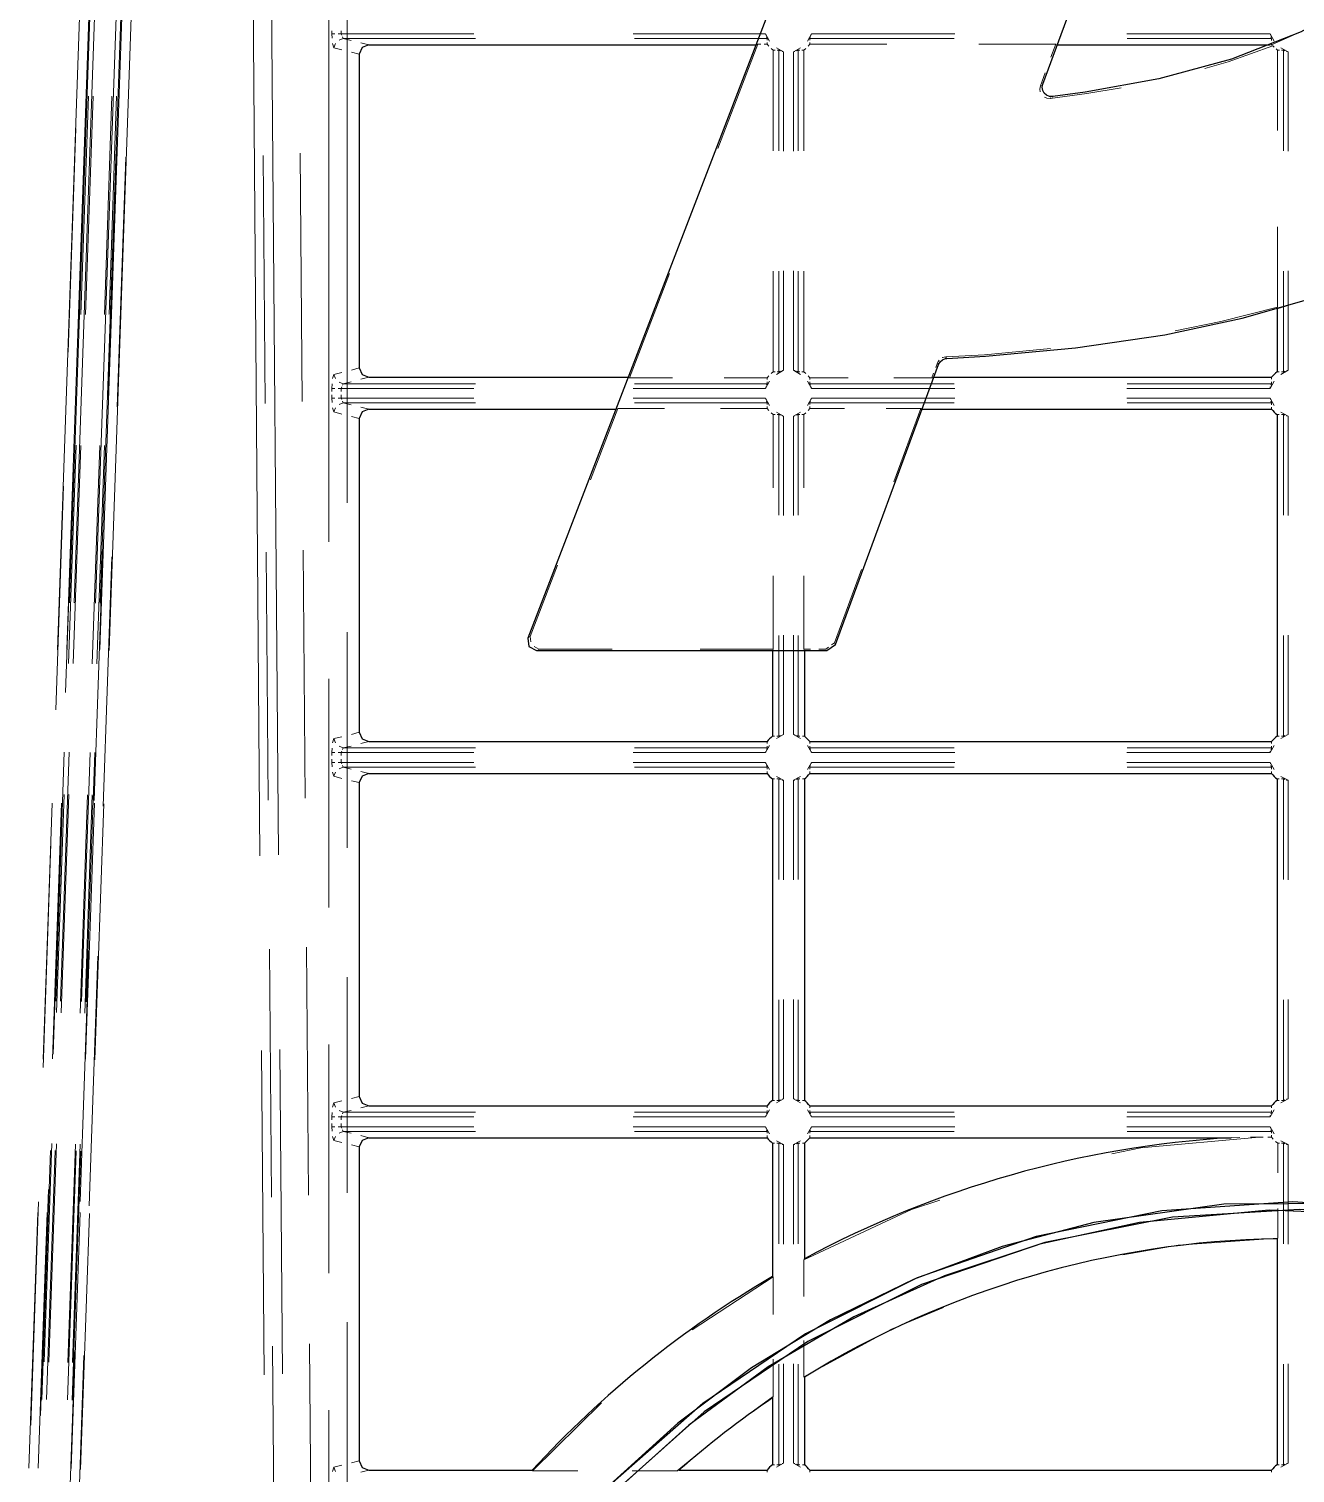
# Model space of a CAD drawing. Header units: millimetres. Extents: x 0 to 1989, y -338 to 950.
# Drawn here: x 286.7 to 422.3, y 338 to 492.6 of the extents above; entities that cross this region are included whole.
import ezdxf

# ---------------------------------------------------------------- set-up
doc = ezdxf.new("R2010")
doc.units = ezdxf.units.MM
doc.layers.add('DETAIL', color=8, linetype='Continuous')
doc.layers.add('FINE', color=9, linetype='Continuous')

msp = doc.modelspace()

# ---------------------------------------------------------------- linework, layer by layer
at = {"layer": 'DETAIL', "lineweight": 25}
for p, q in [((405.08, 596.31), (340.17, 427.37)), ((395.29, 486.68), (419.74, 553.14)), ((323.13, 490.88), (364.57, 490.88)), ((396.83, 490.88), (419.54, 490.88)), ((420.36, 462.61), (420.36, 455.87)), ((373.09, 426.67), (384.12, 456.65)), ((383.62, 455.28), (419.77, 455.28)), ((323.13, 451.88), (349.58, 451.88)), ((382.37, 451.88), (419.77, 451.88)), ((420.36, 451.29), (420.36, 416.87)), ((341.1, 426.02), (372.16, 426.02)), ((366.36, 426.02), (366.36, 416.87)), ((369.76, 426.02), (369.76, 416.87)), ((372.16, 426.02), (373.09, 426.67)), ((323.13, 416.28), (365.77, 416.28)), ((370.35, 416.28), (419.77, 416.28)), ((370.35, 412.88), (419.77, 412.88)), ((322.12, 411.89), (322.12, 378.28)), ((369.76, 412.29), (369.76, 377.87)), ((420.36, 412.29), (420.36, 377.87)), ((323.13, 377.28), (365.77, 377.28)), ((370.35, 377.28), (419.77, 377.28)), ((322.12, 372.89), (322.12, 339.28)), ((323.13, 373.88), (365.77, 373.88)), ((366.36, 373.29), (366.36, 359.02)), ((369.76, 373.29), (369.76, 360.92)), ((370.35, 373.88), (415.44, 373.88)), ((420.36, 363.07), (420.36, 338.87)), ((369.76, 348.23), (369.76, 338.87)), ((366.36, 346.03), (366.36, 338.87)), ((323.13, 338.28), (340.63, 338.28)), ((356.33, 338.28), (365.77, 338.28)), ((370.35, 338.28), (419.77, 338.28))]:
    msp.add_line(p, q, dxfattribs=at)
for points in [[(438.97, 504.33), (436.05, 501.27), (429.86, 496.25), (422.94, 492.28), (415.48, 489.34), (407.72, 487.24), (399.81, 485.81), (396.34, 485.35)], [(323.13, 490.88), (322.42, 490.59), (322.12, 489.89)], [(322.12, 489.89), (322.12, 456.28), (322.42, 455.57), (323.13, 455.28), (350.89, 455.28)], [(396.34, 485.35), (396, 485.36), (395.69, 485.49), (395.44, 485.71), (395.28, 486), (395.23, 486.33), (395.29, 486.68)], [(385.01, 457.3), (389.16, 457.54), (398.78, 458.42), (408.33, 459.83), (416.62, 461.6), (424.76, 463.94), (432.89, 467.05), (440.66, 470.97)], [(384.12, 456.65), (384.29, 456.94), (384.54, 457.16), (384.86, 457.28), (385.01, 457.3)], [(323.13, 451.88), (322.42, 451.59), (322.12, 450.89), (322.12, 417.28)], [(340.17, 427.37), (340.27, 426.45), (341.1, 426.02)], [(322.12, 417.28), (322.42, 416.57), (323.13, 416.28)], [(323.13, 412.88), (322.42, 412.59), (322.12, 411.89)], [(322.12, 378.28), (322.42, 377.57), (323.13, 377.28)], [(323.13, 373.88), (322.42, 373.59), (322.12, 372.89)], [(498.71, 333.05), (489.17, 342.28), (478.56, 350.2), (467.04, 356.72), (454.74, 361.73), (441.81, 365.14), (428.41, 366.85), (414.68, 366.78), (400.76, 364.81), (390.93, 362.23), (381.51, 358.75), (372.56, 354.4), (364.11, 349.24), (356.22, 343.33), (348.93, 336.71)], [(495.17, 336.69), (485.24, 345.44), (474.24, 352.87), (462.29, 358.87), (449.54, 363.31), (436.08, 366.06), (422.06, 367), (408.04, 366.06), (394.58, 363.31), (381.83, 358.87), (369.88, 352.87), (358.88, 345.44), (348.95, 336.69)], [(494.2, 336.5), (484.26, 345.13), (473.33, 352.4), (461.56, 358.23), (449.12, 362.52), (436.14, 365.2), (422.77, 366.18), (409.18, 365.36), (395.5, 362.66), (382.31, 358.16), (370.13, 352.06), (359.05, 344.54), (349.15, 335.73)], [(501.18, 328.82), (492.16, 338.41), (482.02, 346.75), (470.9, 353.73), (458.96, 359.26), (446.32, 363.24), (433.13, 365.55), (419.52, 366.11), (405.64, 364.81), (394.98, 362.49), (384.76, 359.1), (375.05, 354.7), (365.9, 349.35), (357.39, 343.12), (349.58, 336.06)], [(322.12, 339.28), (322.42, 338.57), (323.13, 338.28)]]:
    msp.add_lwpolyline(points, dxfattribs=at)
for points in [[(420.36, 455.87, 0.073428), (419.77, 455.28)], [(419.77, 451.88, 0.073465), (420.36, 451.29)], [(366.36, 416.87, 0.073347), (365.77, 416.28)], [(370.35, 416.28, 0.073416), (369.76, 416.87)], [(420.36, 416.87, 0.073428), (419.77, 416.28)], [(323.13, 412.88), (365.77, 412.88, 0.073593), (366.36, 412.29)], [(369.76, 412.29, 0.073373), (370.35, 412.88)], [(419.77, 412.88, 0.073373), (420.36, 412.29)], [(366.36, 412.29), (366.36, 377.87, 0.073292), (365.77, 377.28)], [(370.35, 377.28, 0.073451), (369.76, 377.87)], [(420.36, 377.87, 0.073373), (419.77, 377.28)], [(365.77, 373.88, 0.073488), (366.36, 373.29)], [(415.44, 373.88, 0.108707), (369.76, 360.92)], [(369.76, 373.29, 0.073616), (370.35, 373.88)], [(420.36, 363.07, 0.13491), (369.76, 348.23)], [(366.36, 359.02, 0.075183), (340.63, 338.28)], [(366.36, 346.03, 0.031876), (356.33, 338.28)], [(366.36, 338.87, 0.073292), (365.77, 338.28)], [(370.35, 338.28, 0.073451), (369.76, 338.87)], [(420.36, 338.87, 0.073373), (419.77, 338.28)]]:
    msp.add_lwpolyline(points, format="xyb", dxfattribs=at)
at = {"layer": 'FINE', "lineweight": 9}
for p, q in [((318.85, 437.68), (318.85, 584.48)), ((320.83, 580.33), (320.83, 441.84)), ((293.88, 511.08), (291.1, 431.13)), ((291.6, 431.14), (294.38, 511.08)), ((296.69, 511.08), (293.88, 431.11)), ((294.38, 431.1), (297.19, 511.08)), ((292.66, 508.25), (289.8, 426.11)), ((290.8, 426.13), (293.66, 508.27)), ((297.21, 508.34), (294.33, 426.14)), ((295.33, 426.05), (298.21, 508.25)), ((310.64, 508.25), (311.48, 404.06)), ((313.46, 404.17), (312.62, 508.36)), ((319.19, 492.06), (319.19, 492.39)), ((319.5, 492.06), (319.19, 492.06)), ((319.22, 491.59), (319.19, 492.06)), ((320.18, 492.06), (319.87, 492.06)), ((320.18, 492.39), (320.18, 492.06)), ((320.18, 492.06), (320.24, 491.91)), ((320.18, 492.06), (334.38, 492.06)), ((320.32, 491.72), (320.38, 491.56)), ((351.42, 492.06), (365.61, 492.06)), ((364.59, 490.88), (365.03, 492.03)), ((365.61, 492.06), (365.65, 491.91)), ((366.04, 491.28), (365.61, 492.06)), ((370.51, 492.06), (370.08, 491.28)), ((370.51, 492.06), (385.85, 492.06)), ((397.2, 491.94), (396.81, 490.88)), ((404.27, 492.06), (419.61, 492.06)), ((419.61, 492.06), (419.65, 491.91)), ((420.04, 491.28), (419.61, 492.06)), ((419.78, 490.88), (422.01, 491.86)), ((319.39, 490.57), (319.25, 491.02)), ((319.57, 491), (319.39, 490.57)), ((320.25, 490.35), (319.39, 490.57)), ((320.38, 491.56), (319.95, 491.38)), ((320.38, 491.56), (321.24, 491.35)), ((334.57, 491.56), (320.38, 491.56)), ((322.27, 491.1), (323.13, 490.88)), ((365.77, 491.56), (351.58, 491.56)), ((364.78, 490.94), (360.49, 479.78)), ((364.57, 490.88), (364.58, 490.88)), ((364.65, 490.9), (364.59, 490.88)), ((364.59, 490.88), (364.59, 490.88)), ((365.77, 490.94), (365.46, 490.94)), ((365.77, 491.37), (365.77, 491.56)), ((365.77, 490.94), (365.77, 491.14)), ((365.77, 490.94), (365.95, 490.72)), ((366.2, 490.48), (366.42, 490.29)), ((366.42, 479.53), (366.42, 490.29)), ((366.62, 490.29), (366.42, 490.29)), ((367.54, 490.14), (366.76, 490.56)), ((367.54, 490.14), (367.54, 479.48)), ((369.36, 490.56), (368.58, 490.14)), ((368.58, 490.14), (368.74, 490.17)), ((368.58, 479.48), (368.58, 490.14)), ((369.08, 490.29), (369.08, 479.53)), ((369.08, 490.29), (369.27, 490.29)), ((369.5, 490.29), (369.7, 490.29)), ((369.7, 490.29), (369.92, 490.48)), ((369.7, 479.53), (369.7, 490.29)), ((370.17, 490.72), (370.35, 490.94)), ((370.35, 491.14), (370.35, 490.94)), ((378.58, 490.94), (370.35, 490.94)), ((396.16, 489.55), (396.67, 490.94)), ((396.81, 490.88), (396.77, 490.9)), ((396.81, 490.88), (396.82, 490.88)), ((396.83, 490.88), (396.83, 490.88)), ((419.77, 491.56), (404.33, 491.56)), ((419.54, 490.88), (419.62, 490.88)), ((419.7, 490.88), (419.77, 490.88)), ((419.77, 491.35), (419.77, 491.56)), ((419.77, 490.88), (419.77, 491.1)), ((419.78, 490.88), (419.81, 490.84)), ((420.25, 490.43), (420.42, 490.29)), ((420.42, 481.69), (420.42, 490.29)), ((420.62, 490.29), (420.42, 490.29)), ((421.54, 490.14), (420.76, 490.56)), ((421.04, 490.29), (420.85, 490.29)), ((421.04, 479.53), (421.04, 490.29)), ((421.54, 490.14), (421.54, 479.48)), ((322.12, 489.89), (321.27, 490.1)), ((395.02, 486.47), (395.54, 487.87)), ((395.11, 486.54), (395.02, 486.47)), ((395.29, 486.68), (395.21, 486.62)), ((292.88, 484.47), (292.03, 460.27)), ((292.31, 462.02), (293.13, 485.38)), ((293.63, 485.38), (292.81, 462.01)), ((294.83, 462), (295.64, 485.37)), ((296.14, 485.37), (295.33, 462)), ((396.08, 485.14), (396.16, 485.2)), ((396.26, 485.28), (396.34, 485.35)), ((290.95, 457.98), (291.78, 481.92)), ((295.23, 452.93), (296.17, 479.76)), ((297.13, 478.85), (296.2, 452.12)), ((312.03, 452.48), (311.82, 479.04)), ((315.78, 479.26), (315.99, 452.71)), ((420.42, 462.79), (420.42, 471.38)), ((355.34, 466.38), (351.05, 455.22)), ((366.42, 455.88), (366.42, 466.63)), ((367.54, 466.69), (367.54, 456.03)), ((368.58, 456.03), (368.58, 466.69)), ((369.08, 466.63), (369.08, 455.87)), ((369.7, 455.88), (369.7, 466.63)), ((421.04, 455.87), (421.04, 466.63)), ((421.54, 466.69), (421.54, 456.03)), ((421.42, 462.93), (420.36, 462.61)), ((321.27, 456.06), (322.12, 456.28)), ((383.82, 456.32), (384, 456.82)), ((385.01, 457.3), (384.97, 457.35)), ((319.19, 454.1), (319.22, 454.57)), ((319.25, 455.14), (319.39, 455.6)), ((319.39, 455.6), (320.25, 455.81)), ((319.57, 455.16), (319.39, 455.6)), ((320.38, 454.6), (319.95, 454.78)), ((320.38, 454.6), (320.32, 454.44)), ((323.13, 455.28), (322.27, 455.07)), ((350.51, 454.22), (350.91, 455.28)), ((350.89, 455.28), (350.9, 455.28)), ((350.96, 455.26), (350.91, 455.28)), ((350.91, 455.28), (350.91, 455.28)), ((351.05, 455.22), (351.01, 455.24)), ((355.65, 455.22), (351.05, 455.22)), ((351.58, 454.6), (365.77, 454.6)), ((365.77, 455.22), (361.17, 455.22)), ((365.61, 454.1), (366.04, 454.88)), ((365.95, 455.44), (365.77, 455.22)), ((365.77, 455.22), (365.77, 455.03)), ((365.77, 454.79), (365.77, 454.6)), ((366.42, 455.88), (366.2, 455.69)), ((366.42, 455.88), (366.62, 455.88)), ((366.76, 455.6), (367.54, 456.03)), ((367.54, 456.03), (367.38, 455.99)), ((368.58, 456.03), (369.36, 455.6)), ((369.27, 455.88), (369.08, 455.87)), ((369.7, 455.88), (369.5, 455.88)), ((369.92, 455.69), (369.7, 455.88)), ((370.08, 454.88), (370.51, 454.1)), ((370.35, 455.22), (370.17, 455.44)), ((374.44, 455.22), (370.35, 455.22)), ((370.35, 455.03), (370.35, 455.22)), ((370.35, 454.6), (370.35, 454.79)), ((370.35, 454.6), (385.8, 454.6)), ((383.41, 455.22), (379.33, 455.22)), ((383.6, 455.28), (383.21, 454.22)), ((383.41, 455.22), (383.6, 455.72)), ((383.47, 455.24), (383.41, 455.22)), ((383.6, 455.28), (383.54, 455.26)), ((383.6, 455.28), (383.61, 455.28)), ((383.61, 455.28), (383.62, 455.28)), ((404.33, 454.6), (419.77, 454.6)), ((419.61, 454.1), (420.04, 454.88)), ((419.77, 455.28), (419.77, 455.07)), ((419.77, 454.81), (419.77, 454.6)), ((420.36, 455.87), (420.57, 455.87)), ((420.76, 455.6), (421.54, 456.03)), ((420.83, 455.87), (421.04, 455.87)), ((421.54, 456.03), (421.38, 455.99)), ((319.5, 454.1), (319.19, 454.1)), ((319.19, 453.78), (319.19, 454.1)), ((319.19, 453.06), (319.19, 453.39)), ((319.5, 453.06), (319.19, 453.06)), ((319.22, 452.59), (319.19, 453.06)), ((320.18, 454.1), (319.87, 454.1)), ((320.18, 453.06), (319.87, 453.06)), ((320.24, 454.26), (320.18, 454.1)), ((320.18, 454.1), (320.18, 453.78)), ((334.38, 454.1), (320.18, 454.1)), ((320.18, 453.06), (320.24, 452.91)), ((365.61, 454.1), (351.42, 454.1)), ((351.42, 453.06), (365.61, 453.06)), ((365.61, 453.06), (365.65, 452.91)), ((366.04, 452.28), (365.61, 453.06)), ((370.51, 453.06), (370.08, 452.28)), ((370.51, 454.1), (370.47, 454.26)), ((385.85, 454.1), (370.51, 454.1)), ((370.51, 453.06), (385.85, 453.06)), ((419.61, 454.1), (404.27, 454.1)), ((404.27, 453.06), (419.61, 453.06)), ((419.61, 453.06), (419.65, 452.91)), ((420.04, 452.28), (419.61, 453.06)), ((319.39, 451.57), (319.25, 452.02)), ((319.57, 452), (319.39, 451.57)), ((320.25, 451.35), (319.39, 451.57)), ((320.38, 452.56), (319.95, 452.38)), ((320.32, 452.72), (320.38, 452.56)), ((320.38, 452.56), (321.24, 452.35)), ((334.57, 452.56), (320.38, 452.56)), ((322.27, 452.1), (323.13, 451.88)), ((349.8, 451.94), (346.87, 444.32)), ((349.58, 451.88), (349.59, 451.88)), ((349.67, 451.9), (349.61, 451.88)), ((365.77, 452.56), (351.58, 452.56)), ((365.77, 451.94), (360.78, 451.94)), ((365.77, 452.37), (365.77, 452.56)), ((365.77, 451.94), (365.77, 452.14)), ((365.77, 451.94), (365.95, 451.72)), ((366.2, 451.48), (366.42, 451.29)), ((367.54, 451.14), (366.76, 451.56)), ((369.36, 451.56), (368.58, 451.14)), ((369.7, 451.29), (369.92, 451.48)), ((370.17, 451.72), (370.35, 451.94)), ((385.8, 452.56), (370.35, 452.56)), ((370.35, 452.56), (370.35, 452.37)), ((370.35, 452.14), (370.35, 451.94)), ((374.06, 451.94), (370.35, 451.94)), ((382.21, 451.94), (378.5, 451.94)), ((379.32, 444.1), (382.21, 451.94)), ((382.25, 451.93), (382.21, 451.94)), ((382.35, 451.88), (382.3, 451.9)), ((382.74, 452.94), (382.35, 451.88)), ((382.35, 451.88), (382.36, 451.88)), ((382.36, 451.88), (382.37, 451.88)), ((419.77, 452.56), (404.33, 452.56)), ((419.77, 452.35), (419.77, 452.56)), ((419.77, 451.88), (419.77, 452.1)), ((421.54, 451.14), (420.76, 451.56)), ((322.12, 450.89), (321.27, 451.1)), ((366.42, 443.45), (366.42, 451.29)), ((366.62, 451.29), (366.42, 451.29)), ((367.04, 451.29), (366.85, 451.29)), ((367.04, 440.53), (367.04, 451.29)), ((367.54, 451.14), (367.54, 440.48)), ((368.58, 451.14), (368.74, 451.17)), ((368.58, 440.48), (368.58, 451.14)), ((369.08, 451.29), (369.08, 440.53)), ((369.08, 451.29), (369.27, 451.29)), ((369.5, 451.29), (369.7, 451.29)), ((369.7, 443.45), (369.7, 451.29)), ((420.57, 451.29), (420.36, 451.29)), ((421.04, 451.29), (420.83, 451.29)), ((421.04, 440.53), (421.04, 451.29)), ((421.54, 451.14), (421.54, 440.48)), ((291, 424.65), (291.82, 448.01)), ((292.32, 448), (291.5, 424.63)), ((293.52, 424.61), (294.34, 447.98)), ((294.84, 447.98), (294.02, 424.61)), ((291.53, 445.75), (290.68, 421.55)), ((289.62, 419.69), (290.45, 443.62)), ((293.72, 409.99), (294.66, 436.82)), ((295.64, 436.08), (294.7, 409.36)), ((312.37, 410), (312.16, 436.55)), ((316.12, 436.78), (316.33, 410.22)), ((343.35, 435.17), (340.42, 427.55)), ((372.97, 426.85), (375.86, 434.69)), ((369.7, 426.19), (369.7, 434.04)), ((320.83, 427.99), (320.83, 404.91)), ((340.25, 427.43), (340.17, 427.37)), ((340.42, 427.55), (340.34, 427.49)), ((340.49, 426.97), (340.42, 427.55)), ((367.04, 416.87), (367.04, 427.63)), ((367.54, 427.69), (367.54, 417.03)), ((368.58, 417.03), (368.58, 427.69)), ((369.08, 427.63), (369.08, 416.87)), ((372.97, 426.85), (372.68, 426.64)), ((373.01, 426.79), (372.97, 426.85)), ((373.09, 426.67), (373.05, 426.73)), ((421.04, 416.87), (421.04, 427.63)), ((421.54, 427.69), (421.54, 417.03)), ((341.35, 426.19), (340.84, 426.46)), ((341.1, 426.02), (341.18, 426.07)), ((358.59, 426.19), (366.42, 426.19)), ((366.36, 426.04), (366.38, 426.09)), ((366.36, 426.03), (366.36, 426.02)), ((369.76, 426.04), (368.7, 426.04)), ((369.7, 426.19), (370.43, 426.19)), ((369.72, 426.15), (369.7, 426.19)), ((369.76, 426.04), (369.74, 426.09)), ((369.76, 426.04), (369.76, 426.03)), ((369.76, 426.03), (369.76, 426.02)), ((372.33, 426.4), (372.04, 426.19)), ((372.12, 426.07), (372.16, 426.02)), ((318.85, 398.54), (318.85, 423.01)), ((319.25, 416.14), (319.39, 416.6)), ((319.39, 416.6), (320.25, 416.81)), ((319.57, 416.16), (319.39, 416.6)), ((321.27, 417.06), (322.12, 417.28)), ((323.13, 416.28), (322.27, 416.07)), ((365.77, 416.28), (365.77, 416.07)), ((366.36, 416.87), (366.57, 416.87)), ((366.76, 416.6), (367.54, 417.03)), ((366.83, 416.87), (367.04, 416.87)), ((367.54, 417.03), (367.38, 416.99)), ((368.58, 417.03), (369.36, 416.6)), ((369.29, 416.87), (369.08, 416.87)), ((369.76, 416.87), (369.55, 416.87)), ((370.35, 416.07), (370.35, 416.28)), ((419.77, 416.28), (419.77, 416.07)), ((420.36, 416.87), (420.57, 416.87)), ((420.76, 416.6), (421.54, 417.03)), ((420.83, 416.87), (421.04, 416.87)), ((421.54, 417.03), (421.38, 416.99)), ((290.54, 415.15), (289.62, 388.5)), ((290.12, 388.5), (291.05, 415.15)), ((293.32, 415.12), (292.38, 388.46)), ((292.88, 388.44), (293.82, 415.1)), ((319.19, 415.1), (319.22, 415.57)), ((319.5, 415.1), (319.19, 415.1)), ((319.19, 414.78), (319.19, 415.1)), ((319.19, 414.06), (319.19, 414.39)), ((320.18, 415.1), (319.87, 415.1)), ((320.38, 415.6), (319.95, 415.78)), ((320.24, 415.26), (320.18, 415.1)), ((320.18, 415.1), (320.18, 414.78)), ((334.38, 415.1), (320.18, 415.1)), ((320.18, 414.39), (320.18, 414.06)), ((320.38, 415.6), (320.32, 415.44)), ((321.24, 415.81), (320.38, 415.6)), ((320.38, 415.6), (334.57, 415.6)), ((365.61, 415.1), (351.42, 415.1)), ((351.58, 415.6), (365.77, 415.6)), ((365.61, 415.1), (366.04, 415.88)), ((365.77, 415.81), (365.77, 415.6)), ((370.08, 415.88), (370.51, 415.1)), ((370.35, 415.6), (370.35, 415.81)), ((370.35, 415.6), (385.8, 415.6)), ((370.51, 415.1), (370.47, 415.26)), ((385.85, 415.1), (370.51, 415.1)), ((419.61, 415.1), (404.27, 415.1)), ((404.33, 415.6), (419.77, 415.6)), ((419.61, 415.1), (420.04, 415.88)), ((419.77, 415.81), (419.77, 415.6)), ((319.5, 414.06), (319.19, 414.06)), ((319.22, 413.59), (319.19, 414.06)), ((319.39, 412.57), (319.25, 413.02)), ((319.57, 413), (319.39, 412.57)), ((320.18, 414.06), (319.87, 414.06)), ((320.38, 413.56), (319.95, 413.38)), ((320.18, 414.06), (320.24, 413.91)), ((320.18, 414.06), (334.38, 414.06)), ((320.32, 413.72), (320.38, 413.56)), ((320.38, 413.56), (321.24, 413.35)), ((334.57, 413.56), (320.38, 413.56)), ((322.27, 413.1), (323.13, 412.88)), ((351.42, 414.06), (365.61, 414.06)), ((365.77, 413.56), (351.58, 413.56)), ((365.61, 414.06), (365.65, 413.91)), ((366.04, 413.28), (365.61, 414.06)), ((365.77, 413.35), (365.77, 413.56)), ((365.77, 412.88), (365.77, 413.1)), ((370.51, 414.06), (370.08, 413.28)), ((370.35, 413.1), (370.35, 412.88)), ((370.51, 414.06), (385.85, 414.06)), ((404.27, 414.06), (419.61, 414.06)), ((419.77, 413.56), (404.33, 413.56)), ((419.61, 414.06), (419.65, 413.91)), ((420.04, 413.28), (419.61, 414.06)), ((419.77, 413.35), (419.77, 413.56)), ((419.77, 412.88), (419.77, 413.1)), ((320.25, 412.35), (319.39, 412.57)), ((322.12, 411.89), (321.27, 412.1)), ((366.57, 412.29), (366.36, 412.29)), ((367.54, 412.14), (366.76, 412.56)), ((367.04, 412.29), (366.83, 412.29)), ((367.04, 401.53), (367.04, 412.29)), ((367.54, 412.14), (367.54, 401.48)), ((369.36, 412.56), (368.58, 412.14)), ((368.58, 412.14), (368.74, 412.17)), ((368.58, 401.48), (368.58, 412.14)), ((369.08, 412.29), (369.29, 412.29)), ((369.08, 412.29), (369.08, 401.53)), ((369.55, 412.29), (369.76, 412.29)), ((420.57, 412.29), (420.36, 412.29)), ((421.54, 412.14), (420.76, 412.56)), ((421.04, 412.29), (420.83, 412.29)), ((421.04, 401.53), (421.04, 412.29)), ((421.54, 412.14), (421.54, 401.48)), ((289.7, 387.27), (290.52, 410.63)), ((291.01, 410.61), (290.2, 387.25)), ((292.22, 387.21), (293.03, 410.58)), ((293.53, 410.59), (292.72, 387.22)), ((289.23, 409.68), (288.27, 382.3)), ((289.27, 382.32), (290.23, 409.7)), ((293.76, 409.7), (292.8, 382.3)), ((293.8, 382.21), (294.76, 409.61)), ((290.18, 407.04), (289.33, 382.84)), ((288.28, 381.39), (289.11, 405.33)), ((316.46, 394.29), (316.67, 367.74)), ((292.22, 367.05), (293.16, 393.88)), ((294.14, 393.32), (293.2, 366.59)), ((312.71, 367.51), (312.49, 394.06)), ((320.83, 391.06), (320.83, 367.98)), ((367.04, 377.87), (367.04, 388.63)), ((367.54, 388.69), (367.54, 378.03)), ((368.58, 378.03), (368.58, 388.69)), ((369.08, 388.63), (369.08, 377.87)), ((421.04, 377.87), (421.04, 388.63)), ((421.54, 388.69), (421.54, 378.03)), ((318.85, 359.39), (318.85, 383.86)), ((311.64, 383.22), (311.92, 348.49)), ((313.9, 348.61), (313.62, 383.34)), ((319.25, 377.14), (319.39, 377.6)), ((319.39, 377.6), (320.25, 377.81)), ((319.57, 377.16), (319.39, 377.6)), ((321.27, 378.06), (322.12, 378.28)), ((323.13, 377.28), (322.27, 377.07)), ((365.77, 377.28), (365.77, 377.07)), ((366.36, 377.87), (366.57, 377.87)), ((366.76, 377.6), (367.54, 378.03)), ((366.83, 377.87), (367.04, 377.87)), ((367.54, 378.03), (367.38, 377.99)), ((368.58, 378.03), (369.36, 377.6)), ((369.29, 377.87), (369.08, 377.87)), ((369.76, 377.87), (369.55, 377.87)), ((370.35, 377.07), (370.35, 377.28)), ((419.77, 377.28), (419.77, 377.07)), ((420.36, 377.87), (420.57, 377.87)), ((420.76, 377.6), (421.54, 378.03)), ((420.83, 377.87), (421.04, 377.87)), ((421.54, 378.03), (421.38, 377.99)), ((319.19, 376.1), (319.22, 376.57)), ((319.5, 376.1), (319.19, 376.1)), ((319.19, 375.78), (319.19, 376.1)), ((320.18, 376.1), (319.87, 376.1)), ((320.38, 376.6), (319.95, 376.78)), ((320.24, 376.26), (320.18, 376.1)), ((334.38, 376.1), (320.18, 376.1)), ((320.18, 376.1), (320.18, 375.78)), ((320.38, 376.6), (320.32, 376.44)), ((321.24, 376.81), (320.38, 376.6)), ((320.38, 376.6), (334.57, 376.6)), ((365.61, 376.1), (351.42, 376.1)), ((351.58, 376.6), (365.77, 376.6)), ((365.61, 376.1), (366.04, 376.88)), ((365.77, 376.81), (365.77, 376.6)), ((370.08, 376.88), (370.51, 376.1)), ((370.35, 376.6), (370.35, 376.81)), ((370.35, 376.6), (385.8, 376.6)), ((370.51, 376.1), (370.47, 376.26)), ((385.85, 376.1), (370.51, 376.1)), ((419.61, 376.1), (404.27, 376.1)), ((404.33, 376.6), (419.77, 376.6)), ((419.61, 376.1), (420.04, 376.88)), ((419.77, 376.81), (419.77, 376.6)), ((319.19, 375.06), (319.19, 375.39)), ((319.5, 375.06), (319.19, 375.06)), ((319.22, 374.59), (319.19, 375.06)), ((320.18, 375.06), (319.87, 375.06)), ((320.38, 374.56), (319.95, 374.38)), ((320.18, 375.39), (320.18, 375.06)), ((320.18, 375.06), (320.24, 374.91)), ((320.18, 375.06), (334.38, 375.06)), ((320.32, 374.72), (320.38, 374.56)), ((320.38, 374.56), (321.24, 374.35)), ((334.57, 374.56), (320.38, 374.56)), ((351.42, 375.06), (365.61, 375.06)), ((365.77, 374.56), (351.58, 374.56)), ((365.61, 375.06), (365.65, 374.91)), ((366.04, 374.28), (365.61, 375.06)), ((365.77, 374.35), (365.77, 374.56)), ((370.51, 375.06), (370.08, 374.28)), ((385.8, 374.56), (370.35, 374.56)), ((370.35, 374.56), (370.35, 374.35)), ((370.51, 375.06), (385.85, 375.06)), ((404.27, 375.06), (419.61, 375.06)), ((419.77, 374.56), (404.33, 374.56)), ((419.61, 375.06), (419.65, 374.91)), ((420.04, 374.28), (419.61, 375.06)), ((419.77, 374.37), (419.77, 374.56)), ((288.39, 349.89), (289.21, 373.25)), ((289.71, 373.23), (288.89, 349.86)), ((290.91, 349.82), (291.73, 373.19)), ((292.23, 373.2), (291.41, 349.83)), ((319.57, 374), (319.39, 373.57)), ((322.12, 372.89), (321.27, 373.1)), ((322.27, 374.1), (323.13, 373.88)), ((365.77, 373.88), (365.77, 374.1)), ((366.57, 373.29), (366.36, 373.29)), ((367.54, 373.14), (366.76, 373.56)), ((367.04, 373.29), (366.83, 373.29)), ((367.04, 362.53), (367.04, 373.29)), ((367.54, 373.14), (367.54, 362.48)), ((369.36, 373.56), (368.58, 373.14)), ((368.58, 373.14), (368.74, 373.17)), ((368.58, 362.48), (368.58, 373.14)), ((369.08, 373.29), (369.08, 362.53)), ((369.08, 373.29), (369.29, 373.29)), ((369.55, 373.29), (369.76, 373.29)), ((370.35, 374.1), (370.35, 373.88)), ((416.38, 373.91), (415.44, 373.88)), ((418.46, 373.95), (417.52, 373.93)), ((418.46, 373.95), (418.87, 373.95)), ((419.36, 373.95), (419.77, 373.95)), ((419.77, 373.95), (419.77, 374.14)), ((419.96, 373.73), (419.77, 373.95)), ((420.43, 373.29), (420.21, 373.48)), ((420.62, 373.29), (420.43, 373.29)), ((420.43, 373.29), (420.43, 370.12)), ((421.54, 373.14), (420.76, 373.56)), ((421.54, 373.14), (421.54, 362.48)), ((289.06, 372.51), (288.14, 345.86)), ((288.64, 345.87), (289.56, 372.51)), ((291.82, 372.47), (290.89, 345.82)), ((291.39, 345.79), (292.32, 372.45)), ((288.83, 368.32), (287.99, 344.13)), ((286.95, 343.09), (287.78, 367.03)), ((287.7, 365.87), (286.75, 338.49)), ((287.75, 338.52), (288.7, 365.89)), ((292.22, 365.86), (291.27, 338.46)), ((292.26, 338.37), (293.22, 365.77)), ((420.38, 363.09), (420.36, 363.07)), ((369.69, 360.8), (369.71, 360.84)), ((369.69, 360.8), (369.69, 356.89)), ((369.74, 360.88), (369.76, 360.92)), ((366.43, 358.98), (357.74, 353.31)), ((366.38, 359), (366.36, 359.02)), ((366.43, 358.98), (366.41, 358.99)), ((366.43, 358.98), (366.43, 354.97)), ((320.83, 354.13), (320.83, 284.89)), ((313.05, 325.02), (312.83, 351.58)), ((316.79, 351.8), (317.01, 325.25)), ((369.69, 352.18), (369.69, 348.27)), ((290.72, 324.11), (291.66, 350.94)), ((292.64, 350.56), (291.71, 323.83)), ((366.43, 350.17), (366.43, 346.16)), ((367.04, 338.87), (367.04, 349.63)), ((367.54, 349.69), (367.54, 339.03)), ((368.58, 339.03), (368.58, 349.69)), ((369.08, 349.63), (369.08, 338.87)), ((421.04, 338.87), (421.04, 349.63)), ((421.54, 349.69), (421.54, 339.03)), ((369.69, 348.27), (369.71, 348.25)), ((369.74, 348.24), (369.76, 348.23)), ((348.05, 345.5), (340.66, 338.21)), ((366.43, 346.16), (363.14, 343.78)), ((366.38, 346.07), (366.36, 346.03)), ((366.43, 346.16), (366.41, 346.12)), ((359.28, 340.8), (356.15, 338.21)), ((319.25, 338.14), (319.39, 338.6)), ((319.39, 338.6), (320.25, 338.81)), ((319.57, 338.16), (319.39, 338.6)), ((321.27, 339.06), (322.12, 339.28)), ((366.36, 338.87), (366.57, 338.87)), ((366.76, 338.6), (367.54, 339.03)), ((366.83, 338.87), (367.04, 338.87)), ((367.54, 339.03), (367.38, 338.99)), ((368.58, 339.03), (369.36, 338.6)), ((369.29, 338.87), (369.08, 338.87)), ((369.76, 338.87), (369.55, 338.87)), ((420.36, 338.87), (420.57, 338.87)), ((420.76, 338.6), (421.54, 339.03)), ((420.83, 338.87), (421.04, 338.87)), ((421.54, 339.03), (421.38, 338.99)), ((323.13, 338.28), (322.27, 338.07)), ((340.64, 338.26), (340.63, 338.28)), ((340.66, 338.21), (340.65, 338.23)), ((340.66, 338.21), (345.5, 338.21)), ((351.31, 338.21), (356.15, 338.21)), ((356.15, 338.21), (356.2, 338.23)), ((356.27, 338.26), (356.33, 338.28)), ((365.77, 338.28), (365.77, 338.07)), ((370.35, 338.07), (370.35, 338.28)), ((419.77, 338.28), (419.77, 338.07))]:
    msp.add_line(p, q, dxfattribs=at)
for points in [[(365.71, 491.72), (365.74, 491.63), (365.77, 491.57), (365.77, 491.56)], [(370.35, 491.56), (370.36, 491.6), (370.39, 491.67), (370.41, 491.72)], [(370.47, 491.91), (370.48, 491.95), (370.51, 492.06)], [(419.71, 491.72), (419.74, 491.63), (419.77, 491.57), (419.77, 491.56)], [(365.09, 490.94), (364.78, 490.94), (364.72, 490.93)], [(367.04, 479.53), (367.04, 490.29), (366.85, 490.29)], [(367.04, 490.29), (367.07, 490.28), (367.15, 490.25), (367.2, 490.23)], [(367.38, 490.18), (367.42, 490.16), (367.54, 490.14)], [(368.92, 490.23), (369.01, 490.26), (369.07, 490.29), (369.08, 490.29)], [(385.8, 491.56), (370.35, 491.56), (370.35, 491.37)], [(396.71, 490.93), (396.67, 490.94), (388.45, 490.94)], [(419.9, 490.77), (415.11, 489.04), (412.63, 488.34)], [(419.86, 490.8), (419.9, 490.77), (420.06, 490.61)], [(421.04, 490.29), (421.07, 490.28), (421.15, 490.25), (421.2, 490.23)], [(421.38, 490.18), (421.42, 490.16), (421.54, 490.14)], [(395.02, 486.47), (394.96, 486.14), (395.01, 485.85)], [(403.66, 486.28), (400, 485.66), (396.08, 485.14)], [(395.47, 485.27), (395.72, 485.16), (396.08, 485.14)], [(366.85, 455.88), (367.04, 455.87), (367.04, 466.63)], [(409.47, 460.24), (414.34, 461.24), (420.42, 462.79)], [(384.89, 457.47), (389.04, 457.7), (396.1, 458.35)], [(384.2, 457.12), (384.07, 456.96), (384, 456.82)], [(384, 456.82), (384.02, 456.79), (384.04, 456.76)], [(384.09, 456.7), (384.12, 456.66), (384.12, 456.65)], [(384.89, 457.47), (384.56, 457.4), (384.54, 457.38)], [(384.93, 457.41), (384.91, 457.44), (384.89, 457.47)], [(321.24, 454.81), (320.38, 454.6), (334.57, 454.6)], [(365.77, 454.6), (365.76, 454.57), (365.73, 454.49), (365.71, 454.44)], [(367.2, 455.93), (367.11, 455.9), (367.05, 455.88), (367.04, 455.87)], [(368.74, 455.99), (368.7, 456), (368.58, 456.03)], [(369.08, 455.87), (369.05, 455.89), (368.97, 455.91), (368.92, 455.93)], [(370.41, 454.44), (370.38, 454.53), (370.36, 454.59), (370.35, 454.6)], [(419.77, 454.6), (419.76, 454.57), (419.73, 454.49), (419.71, 454.44)], [(421.2, 455.93), (421.11, 455.9), (421.05, 455.88), (421.04, 455.87)], [(320.18, 453.39), (320.18, 453.06), (334.38, 453.06)], [(365.65, 454.26), (365.64, 454.22), (365.61, 454.1)], [(370.47, 452.91), (370.48, 452.95), (370.51, 453.06)], [(419.65, 454.26), (419.64, 454.22), (419.61, 454.1)], [(349.6, 451.88), (349.61, 451.88), (350.02, 452.94)], [(354.79, 451.94), (349.8, 451.94), (349.74, 451.93)], [(365.71, 452.72), (365.74, 452.63), (365.77, 452.57), (365.77, 452.56)], [(370.35, 452.56), (370.36, 452.6), (370.39, 452.67), (370.41, 452.72)], [(419.71, 452.72), (419.74, 452.63), (419.77, 452.57), (419.77, 452.56)], [(367.04, 451.29), (367.07, 451.28), (367.15, 451.25), (367.2, 451.23)], [(367.38, 451.18), (367.42, 451.16), (367.54, 451.14)], [(368.92, 451.23), (369.01, 451.26), (369.07, 451.29), (369.08, 451.29)], [(421.04, 451.29), (421.07, 451.28), (421.15, 451.25), (421.2, 451.23)], [(421.38, 451.18), (421.42, 451.16), (421.54, 451.14)], [(366.4, 426.15), (366.42, 426.19), (366.42, 434.04)], [(341.27, 426.14), (341.35, 426.19), (349.19, 426.19)], [(367.42, 426.04), (366.36, 426.04), (366.36, 426.03)], [(371.3, 426.19), (372.04, 426.19), (372.07, 426.14)], [(367.2, 416.93), (367.11, 416.9), (367.05, 416.88), (367.04, 416.87)], [(368.74, 416.99), (368.7, 417), (368.58, 417.03)], [(369.08, 416.87), (369.05, 416.89), (368.97, 416.91), (368.92, 416.93)], [(421.2, 416.93), (421.11, 416.9), (421.05, 416.88), (421.04, 416.87)], [(365.65, 415.26), (365.64, 415.22), (365.61, 415.1)], [(365.77, 415.6), (365.76, 415.57), (365.73, 415.49), (365.71, 415.44)], [(370.41, 415.44), (370.38, 415.53), (370.36, 415.59), (370.35, 415.6)], [(419.65, 415.26), (419.64, 415.22), (419.61, 415.1)], [(419.77, 415.6), (419.76, 415.57), (419.73, 415.49), (419.71, 415.44)], [(365.71, 413.72), (365.74, 413.63), (365.77, 413.57), (365.77, 413.56)], [(370.35, 413.56), (370.36, 413.6), (370.39, 413.67), (370.41, 413.72)], [(385.8, 413.56), (370.35, 413.56), (370.35, 413.35)], [(370.47, 413.91), (370.48, 413.95), (370.51, 414.06)], [(419.71, 413.72), (419.74, 413.63), (419.77, 413.57), (419.77, 413.56)], [(367.04, 412.29), (367.07, 412.28), (367.15, 412.25), (367.2, 412.23)], [(367.38, 412.18), (367.42, 412.16), (367.54, 412.14)], [(368.92, 412.23), (369.01, 412.26), (369.07, 412.29), (369.08, 412.29)], [(421.04, 412.29), (421.07, 412.28), (421.15, 412.25), (421.2, 412.23)], [(421.38, 412.18), (421.42, 412.16), (421.54, 412.14)], [(367.2, 377.93), (367.11, 377.9), (367.05, 377.88), (367.04, 377.87)], [(368.74, 377.99), (368.7, 378), (368.58, 378.03)], [(369.08, 377.87), (369.05, 377.89), (368.97, 377.91), (368.92, 377.93)], [(421.2, 377.93), (421.11, 377.9), (421.05, 377.88), (421.04, 377.87)], [(365.65, 376.26), (365.64, 376.22), (365.61, 376.1)], [(365.77, 376.6), (365.76, 376.57), (365.73, 376.49), (365.71, 376.44)], [(370.41, 376.44), (370.38, 376.53), (370.36, 376.59), (370.35, 376.6)], [(419.65, 376.26), (419.64, 376.22), (419.61, 376.1)], [(419.77, 376.6), (419.76, 376.57), (419.73, 376.49), (419.71, 376.44)], [(365.71, 374.72), (365.74, 374.63), (365.77, 374.57), (365.77, 374.56)], [(370.35, 374.56), (370.36, 374.6), (370.39, 374.67), (370.41, 374.72)], [(370.47, 374.91), (370.48, 374.95), (370.51, 375.06)], [(419.71, 374.72), (419.74, 374.63), (419.77, 374.57), (419.77, 374.56)], [(320.25, 373.35), (319.39, 373.57), (319.25, 374.02)], [(367.04, 373.29), (367.07, 373.28), (367.15, 373.25), (367.2, 373.23)], [(367.38, 373.18), (367.42, 373.16), (367.54, 373.14)], [(368.92, 373.23), (369.01, 373.26), (369.07, 373.29), (369.08, 373.29)], [(418.46, 373.95), (405.78, 372.8), (402.66, 372.15)], [(421.04, 362.53), (421.04, 373.29), (420.85, 373.29)], [(421.04, 373.29), (421.07, 373.28), (421.15, 373.25), (421.2, 373.23)], [(421.38, 373.18), (421.42, 373.16), (421.54, 373.14)], [(384.25, 367.19), (381.23, 366.19), (369.69, 360.8)], [(420.43, 366.31), (420.43, 363.14), (420.41, 363.12)], [(420.43, 363.14), (409.76, 362.39), (403.84, 361.33)], [(384.64, 355.7), (379.08, 353.4), (369.69, 348.27)], [(318.85, 266.48), (318.85, 271.32), (318.85, 344.72)], [(367.2, 338.93), (367.11, 338.9), (367.05, 338.88), (367.04, 338.87)], [(368.74, 338.99), (368.7, 339), (368.58, 339.03)], [(369.08, 338.87), (369.05, 338.89), (368.97, 338.91), (368.92, 338.93)], [(421.2, 338.93), (421.11, 338.9), (421.05, 338.88), (421.04, 338.87)]]:
    msp.add_lwpolyline(points, dxfattribs=at)

doc.saveas('drawing.dxf')
